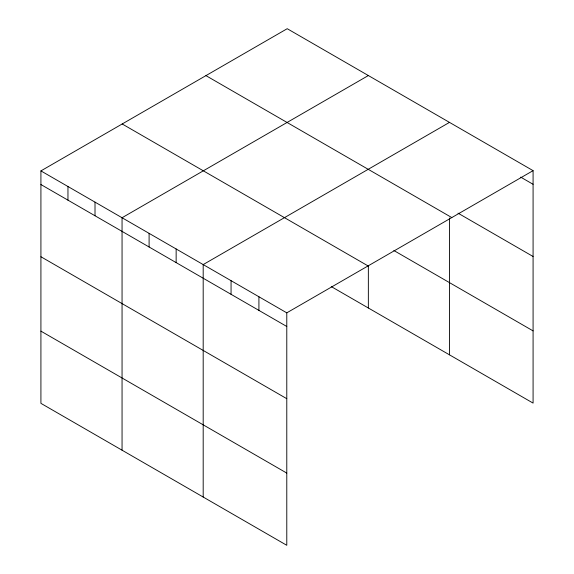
<?xml version="1.0" encoding="UTF-8"?>
<svg xmlns="http://www.w3.org/2000/svg" width="574" height="574" viewBox="0 0 574 574"><rect width="100%" height="100%" fill="white"/><g stroke="black" fill="none" stroke-linecap="round" stroke-linejoin="round"><path stroke-width="0.86" d="M40.919 170.901L286.785 312.844L286.785 545.3L40.919 403.35L40.919 170.901L287.215 28.7L533.081 170.65L533.081 403.099L331.263 286.584M368.35 75.546L122.054 217.74L122.054 450.195M449.485 122.384L203.189 264.585L203.189 497.041M286.785 312.844L533.081 170.65M520.697 177.136L533.081 184.29M458.002 213.148L533.081 256.499M205.937 75.625L451.803 217.575M393.85 250.508L533.081 330.889M122.197 123.977L368.063 265.92M40.919 184.541L286.785 326.484M40.919 256.75L286.785 398.693M40.919 331.141L286.785 473.091M449.485 217.977L449.485 354.84M368.35 265.726L368.35 307.994M258.917 296.758L258.917 310.398M231.057 280.672L231.057 294.311M176.146 248.972L176.146 262.612M149.097 233.36L149.097 246.999M95.011 202.127L95.011 215.767M67.962 186.514L67.962 200.154"/></g></svg>
